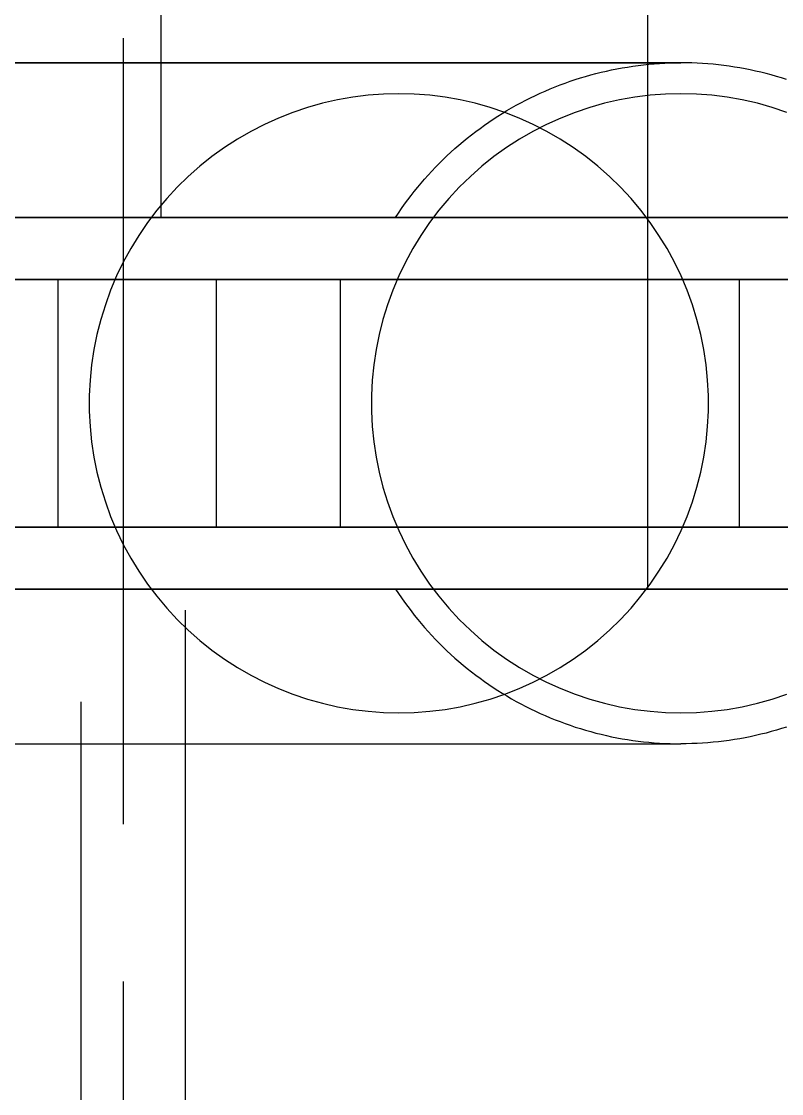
# Model space of a CAD drawing. Header units: millimetres. Extents: x -9 to 243, y -53 to 196.
# Drawn here: x 161.185 to 162.412, y -13.015 to -11.283 of the extents above; entities that cross this region are included whole.
import ezdxf

# ---------------------------------------------------------------- set-up
doc = ezdxf.new("R2010")
doc.units = ezdxf.units.MM
doc.linetypes.add('DASHED', pattern=[1.524, 1.27, -0.254])
doc.layers.add('HIDDEN', color=8, linetype='DASHED')

msp = doc.modelspace()

# ---------------------------------------------------------------- linework, layer by layer
at = {"layer": 'HIDDEN'}
for points in [[(161.35, -20.2), (161.35, 32.4)], [(161.41, 26.1), (161.41, -11.6)], [(162.19664, -12.2), (162.19664, -8.2)], [(162.25, -11.35), (162.14206, -11.35), (162.03413, -11.35), (161.92619, -11.35), (161.81825, -11.35), (161.71032, -11.35), (161.60238, -11.35), (161.49444, -11.35), (161.38651, -11.35), (161.27857, -11.35), (161.17063, -11.35), (161.0627, -11.35), (160.95476, -11.35), (160.84683, -11.35), (160.73889, -11.35), (160.63095, -11.35), (160.52302, -11.35), (160.41508, -11.35), (160.30714, -11.35), (160.19921, -11.35), (160.09127, -11.35), (159.98333, -11.35), (159.8754, -11.35)], [(161.17063, -11.35), (161.2246, -11.35), (161.27857, -11.35), (161.33254, -11.35), (161.38651, -11.35), (161.44048, -11.35), (161.49444, -11.35), (161.54841, -11.35), (161.60238, -11.35), (161.65635, -11.35), (161.71032, -11.35), (161.76429, -11.35), (161.81825, -11.35), (161.87222, -11.35), (161.92619, -11.35), (161.98016, -11.35), (162.03413, -11.35), (162.0881, -11.35), (162.14206, -11.35), (162.19603, -11.35), (162.25, -11.35)], [(161.78902, -11.6), (161.79381, -11.59277), (161.79872, -11.58561), (161.80373, -11.57853), (161.80886, -11.57153), (161.81409, -11.56461), (161.81944, -11.55777), (161.82489, -11.55103), (161.83045, -11.54436), (161.83611, -11.53779), (161.84188, -11.5313), (161.84774, -11.52491), (161.85371, -11.51861), (161.85978, -11.51241), (161.86594, -11.5063), (161.8722, -11.50029), (161.87855, -11.49438), (161.885, -11.48857), (161.89153, -11.48287), (161.89816, -11.47726), (161.90487, -11.47177), (161.91167, -11.46637), (161.91855, -11.46109), (161.92551, -11.45592), (161.93256, -11.45085), (161.93969, -11.4459), (161.94689, -11.44106), (161.95416, -11.43634), (161.96152, -11.43173), (161.96894, -11.42724), (161.97643, -11.42286), (161.98399, -11.41861), (161.99162, -11.41447), (161.99931, -11.41045), (162.00706, -11.40656), (162.01488, -11.40279), (162.02275, -11.39914), (162.03068, -11.39562), (162.03866, -11.39222), (162.0467, -11.38895), (162.05479, -11.38581), (162.06292, -11.38279), (162.07111, -11.37991), (162.07933, -11.37715), (162.0876, -11.37452), (162.09591, -11.37203), (162.10426, -11.36966), (162.11264, -11.36743), (162.12106, -11.36533), (162.12951, -11.36336), (162.13799, -11.36153), (162.1465, -11.35983), (162.15504, -11.35826), (162.16359, -11.35683), (162.17217, -11.35553), (162.18077, -11.35437), (162.18939, -11.35335), (162.19802, -11.35246), (162.20666, -11.35171), (162.21532, -11.35109), (162.22398, -11.35062), (162.23265, -11.35027), (162.24132, -11.35007), (162.25, -11.35)], [(162.42067, -11.37715), (162.4124, -11.37452), (162.40409, -11.37203), (162.39574, -11.36966), (162.38736, -11.36743), (162.37894, -11.36533), (162.37049, -11.36336), (162.36201, -11.36153), (162.3535, -11.35983), (162.34496, -11.35826), (162.33641, -11.35683), (162.32783, -11.35553), (162.31923, -11.35437), (162.31061, -11.35335), (162.30198, -11.35246), (162.29334, -11.35171), (162.28468, -11.35109), (162.27602, -11.35062), (162.26735, -11.35027), (162.25868, -11.35007), (162.25, -11.35)], [(161.79449, -11.4), (161.76956, -11.40062), (161.7447, -11.40248), (161.71997, -11.40558), (161.69541, -11.40991), (161.67111, -11.41546), (161.64711, -11.42221), (161.62348, -11.43015), (161.60027, -11.43926), (161.57754, -11.44952), (161.55536, -11.46089), (161.53377, -11.47335), (161.51283, -11.48688), (161.49258, -11.50143), (161.47309, -11.51698), (161.4544, -11.53347), (161.43655, -11.55088), (161.4196, -11.56916), (161.40357, -11.58826), (161.38852, -11.60813), (161.37447, -11.62873), (161.36147, -11.65), (161.34955, -11.67189), (161.33873, -11.69436), (161.32905, -11.71733), (161.32052, -11.74076), (161.31317, -11.76458), (161.30702, -11.78874), (161.30208, -11.81318), (161.29837, -11.83783), (161.29588, -11.86263), (161.29464, -11.88753), (161.29464, -11.91247), (161.29588, -11.93737), (161.29837, -11.96217), (161.30208, -11.98682), (161.30702, -12.01126), (161.31317, -12.03542), (161.32052, -12.05924), (161.32905, -12.08267), (161.33873, -12.10564), (161.34955, -12.12811), (161.36147, -12.15), (161.37447, -12.17127), (161.38852, -12.19187), (161.40357, -12.21174), (161.4196, -12.23084), (161.43655, -12.24912), (161.4544, -12.26653), (161.47309, -12.28302), (161.49258, -12.29857), (161.51283, -12.31312), (161.53377, -12.32665), (161.55536, -12.33911), (161.57754, -12.35048), (161.60027, -12.36074), (161.62348, -12.36985), (161.64711, -12.37779), (161.67111, -12.38454), (161.69541, -12.39009), (161.71997, -12.39442), (161.7447, -12.39752), (161.76956, -12.39938), (161.79449, -12.4)], [(161.79449, -11.4), (161.76956, -11.40062), (161.7447, -11.40248), (161.71997, -11.40558), (161.69541, -11.40991), (161.67111, -11.41546), (161.64711, -11.42221), (161.62348, -11.43015), (161.60027, -11.43926), (161.57754, -11.44952), (161.55536, -11.46089), (161.53377, -11.47335), (161.51283, -11.48688), (161.49258, -11.50143), (161.47309, -11.51698), (161.4544, -11.53347), (161.43655, -11.55088), (161.4196, -11.56916), (161.40357, -11.58826), (161.38852, -11.60813), (161.37447, -11.62873), (161.36147, -11.65), (161.34955, -11.67189), (161.33873, -11.69436), (161.32905, -11.71733), (161.32052, -11.74076), (161.31317, -11.76458), (161.30702, -11.78874), (161.30208, -11.81318), (161.29837, -11.83783), (161.29588, -11.86263), (161.29464, -11.88753), (161.29464, -11.91247), (161.29588, -11.93737), (161.29837, -11.96217), (161.30208, -11.98682), (161.30702, -12.01126), (161.31317, -12.03542), (161.32052, -12.05924), (161.32905, -12.08267), (161.33873, -12.10564), (161.34955, -12.12811), (161.36147, -12.15), (161.37447, -12.17127), (161.38852, -12.19187), (161.40357, -12.21174), (161.4196, -12.23084), (161.43655, -12.24912), (161.4544, -12.26653), (161.47309, -12.28302), (161.49258, -12.29857), (161.51283, -12.31312), (161.53377, -12.32665), (161.55536, -12.33911), (161.57754, -12.35048), (161.60027, -12.36074), (161.62348, -12.36985), (161.64711, -12.37779), (161.67111, -12.38454), (161.69541, -12.39009), (161.71997, -12.39442), (161.7447, -12.39752), (161.76956, -12.39938), (161.79449, -12.4)], [(162.25, -11.4), (162.22508, -11.40062), (162.20022, -11.40248), (162.17548, -11.40558), (162.15093, -11.40991), (162.12662, -11.41546), (162.10262, -11.42221), (162.07899, -11.43015), (162.05578, -11.43926), (162.03306, -11.44952), (162.01087, -11.46089), (161.98928, -11.47335), (161.96834, -11.48688), (161.9481, -11.50143), (161.92861, -11.51698), (161.90991, -11.53347), (161.89207, -11.55088), (161.87511, -11.56916), (161.85908, -11.58826), (161.84403, -11.60813), (161.82999, -11.62873), (161.81699, -11.65), (161.80506, -11.67189), (161.79425, -11.69436), (161.78456, -11.71733), (161.77604, -11.74076), (161.76869, -11.76458), (161.76254, -11.78874), (161.7576, -11.81318), (161.75388, -11.83783), (161.7514, -11.86263), (161.75016, -11.88753), (161.75016, -11.91247), (161.7514, -11.93737), (161.75388, -11.96217), (161.7576, -11.98682), (161.76254, -12.01126), (161.76869, -12.03542), (161.77604, -12.05924), (161.78456, -12.08267), (161.79425, -12.10564), (161.80506, -12.12811), (161.81699, -12.15), (161.82999, -12.17127), (161.84403, -12.19187), (161.85908, -12.21174), (161.87511, -12.23084), (161.89207, -12.24912), (161.90991, -12.26653), (161.92861, -12.28302), (161.9481, -12.29857), (161.96834, -12.31312), (161.98928, -12.32665), (162.01087, -12.33911), (162.03306, -12.35048), (162.05578, -12.36074), (162.07899, -12.36985), (162.10262, -12.37779), (162.12662, -12.38454), (162.15093, -12.39009), (162.17548, -12.39442), (162.20022, -12.39752), (162.22508, -12.39938), (162.25, -12.4)], [(161.79449, -12.4), (161.81941, -12.39938), (161.84427, -12.39752), (161.86901, -12.39442), (161.89356, -12.39009), (161.91787, -12.38454), (161.94186, -12.37779), (161.9655, -12.36985), (161.9887, -12.36074), (162.01143, -12.35048), (162.03361, -12.33911), (162.0552, -12.32665), (162.07615, -12.31312), (162.09639, -12.29857), (162.11588, -12.28302), (162.13457, -12.26653), (162.15242, -12.24912), (162.16938, -12.23084), (162.1854, -12.21174), (162.20046, -12.19187), (162.2145, -12.17127), (162.2275, -12.15), (162.23942, -12.12811), (162.25024, -12.10564), (162.25992, -12.08267), (162.26845, -12.05924), (162.2758, -12.03542), (162.28195, -12.01126), (162.28689, -11.98682), (162.29061, -11.96217), (162.29309, -11.93737), (162.29433, -11.91247), (162.29433, -11.88753), (162.29309, -11.86263), (162.29061, -11.83783), (162.28689, -11.81318), (162.28195, -11.78874), (162.2758, -11.76458), (162.26845, -11.74076), (162.25992, -11.71733), (162.25024, -11.69436), (162.23942, -11.67189), (162.2275, -11.65), (162.2145, -11.62873), (162.20046, -11.60813), (162.1854, -11.58826), (162.16938, -11.56916), (162.15242, -11.55088), (162.13457, -11.53347), (162.11588, -11.51698), (162.09639, -11.50143), (162.07615, -11.48688), (162.0552, -11.47335), (162.03361, -11.46089), (162.01143, -11.44952), (161.9887, -11.43926), (161.9655, -11.43015), (161.94186, -11.42221), (161.91787, -11.41546), (161.89356, -11.40991), (161.86901, -11.40558), (161.84427, -11.40248), (161.81941, -11.40062), (161.79449, -11.4)], [(161.79449, -12.4), (161.81941, -12.39938), (161.84427, -12.39752), (161.86901, -12.39442), (161.89356, -12.39009), (161.91787, -12.38454), (161.94186, -12.37779), (161.9655, -12.36985), (161.9887, -12.36074), (162.01143, -12.35048), (162.03361, -12.33911), (162.0552, -12.32665), (162.07615, -12.31312), (162.09639, -12.29857), (162.11588, -12.28302), (162.13457, -12.26653), (162.15242, -12.24912), (162.16938, -12.23084), (162.1854, -12.21174), (162.20046, -12.19187), (162.2145, -12.17127), (162.2275, -12.15), (162.23942, -12.12811), (162.25024, -12.10564), (162.25992, -12.08267), (162.26845, -12.05924), (162.2758, -12.03542), (162.28195, -12.01126), (162.28689, -11.98682), (162.29061, -11.96217), (162.29309, -11.93737), (162.29433, -11.91247), (162.29433, -11.88753), (162.29309, -11.86263), (162.29061, -11.83783), (162.28689, -11.81318), (162.28195, -11.78874), (162.2758, -11.76458), (162.26845, -11.74076), (162.25992, -11.71733), (162.25024, -11.69436), (162.23942, -11.67189), (162.2275, -11.65), (162.2145, -11.62873), (162.20046, -11.60813), (162.1854, -11.58826), (162.16938, -11.56916), (162.15242, -11.55088), (162.13457, -11.53347), (162.11588, -11.51698), (162.09639, -11.50143), (162.07615, -11.48688), (162.0552, -11.47335), (162.03361, -11.46089), (162.01143, -11.44952), (161.9887, -11.43926), (161.9655, -11.43015), (161.94186, -11.42221), (161.91787, -11.41546), (161.89356, -11.40991), (161.86901, -11.40558), (161.84427, -11.40248), (161.81941, -11.40062), (161.79449, -11.4)], [(162.42101, -11.43015), (162.39738, -11.42221), (162.37338, -11.41546), (162.34907, -11.40991), (162.32452, -11.40558), (162.29978, -11.40248), (162.27492, -11.40062), (162.25, -11.4)], [(162.46584, -11.6), (162.34327, -11.6), (162.22069, -11.6), (162.09812, -11.6), (161.97555, -11.6), (161.85298, -11.6), (161.73041, -11.6), (161.60784, -11.6), (161.48527, -11.6), (161.3627, -11.6), (161.24013, -11.6), (161.11756, -11.6), (160.99499, -11.6), (160.87242, -11.6), (160.74985, -11.6), (160.62728, -11.6), (160.5047, -11.6), (160.38213, -11.6), (160.25956, -11.6), (160.13699, -11.6), (160.01442, -11.6), (159.89185, -11.6)], [(161.78902, -11.6), (161.69572, -11.6), (161.60242, -11.6), (161.50912, -11.6), (161.41581, -11.6), (161.32251, -11.6), (161.22921, -11.6), (161.13591, -11.6), (161.0426, -11.6), (160.9493, -11.6), (160.856, -11.6), (160.7627, -11.6), (160.6694, -11.6), (160.57609, -11.6), (160.48279, -11.6), (160.38949, -11.6), (160.29619, -11.6), (160.20288, -11.6), (160.10958, -11.6), (160.01628, -11.6), (159.92298, -11.6)], [(162.52333, -11.6), (162.39444, -11.6), (162.26556, -11.6), (162.13667, -11.6), (162.00778, -11.6), (161.87889, -11.6), (161.75, -11.6), (161.62111, -11.6), (161.49222, -11.6), (161.36333, -11.6), (161.23444, -11.6), (161.10556, -11.6), (160.97667, -11.6), (160.84778, -11.6), (160.71889, -11.6), (160.59, -11.6), (160.46111, -11.6), (160.33222, -11.6), (160.20333, -11.6), (160.07444, -11.6), (159.94556, -11.6)], [(161.41, -11.6), (161.32873, -11.6), (161.24746, -11.6), (161.16619, -11.6), (161.08492, -11.6), (161.00365, -11.6), (160.92238, -11.6), (160.84111, -11.6), (160.75984, -11.6), (160.67857, -11.6), (160.5973, -11.6), (160.51603, -11.6), (160.43476, -11.6), (160.35349, -11.6), (160.27222, -11.6), (160.19095, -11.6), (160.10968, -11.6), (160.02841, -11.6), (159.94714, -11.6)], [(161.16619, -11.6), (161.20683, -11.6), (161.24746, -11.6), (161.2881, -11.6), (161.32873, -11.6), (161.36937, -11.6), (161.41, -11.6)], [(161.17, -11.6), (161.23444, -11.6), (161.29889, -11.6), (161.36333, -11.6), (161.42778, -11.6), (161.49222, -11.6), (161.55667, -11.6), (161.62111, -11.6), (161.68556, -11.6), (161.75, -11.6), (161.81444, -11.6), (161.87889, -11.6), (161.94333, -11.6), (162.00778, -11.6), (162.07222, -11.6), (162.13667, -11.6), (162.20111, -11.6), (162.26556, -11.6), (162.33, -11.6), (162.39444, -11.6), (162.45889, -11.6)], [(161.17884, -11.6), (161.24013, -11.6), (161.30141, -11.6), (161.3627, -11.6), (161.42398, -11.6), (161.48527, -11.6), (161.54656, -11.6), (161.60784, -11.6), (161.66913, -11.6), (161.73041, -11.6), (161.7917, -11.6), (161.85298, -11.6), (161.91427, -11.6), (161.97555, -11.6), (162.03684, -11.6), (162.09812, -11.6), (162.15941, -11.6), (162.22069, -11.6), (162.28198, -11.6), (162.34327, -11.6), (162.40455, -11.6), (162.46584, -11.6)], [(161.18256, -11.6), (161.22921, -11.6), (161.27586, -11.6), (161.32251, -11.6), (161.36916, -11.6), (161.41581, -11.6), (161.46246, -11.6), (161.50912, -11.6), (161.55577, -11.6), (161.60242, -11.6), (161.64907, -11.6), (161.69572, -11.6), (161.74237, -11.6), (161.78902, -11.6)], [(162.46746, -11.7), (162.33095, -11.7), (162.19444, -11.7), (162.05794, -11.7), (161.92143, -11.7), (161.78492, -11.7), (161.64841, -11.7), (161.5119, -11.7), (161.3754, -11.7), (161.23889, -11.7), (161.10238, -11.7), (160.96587, -11.7), (160.82937, -11.7), (160.69286, -11.7), (160.55635, -11.7), (160.41984, -11.7), (160.28333, -11.7), (160.14683, -11.7), (160.01032, -11.7), (159.87381, -11.7)], [(161.5, -11.7), (161.41587, -11.7), (161.33175, -11.7), (161.24762, -11.7), (161.16349, -11.7), (161.07937, -11.7), (160.99524, -11.7), (160.91111, -11.7), (160.82698, -11.7), (160.74286, -11.7), (160.65873, -11.7), (160.5746, -11.7), (160.49048, -11.7), (160.40635, -11.7), (160.32222, -11.7), (160.2381, -11.7), (160.15397, -11.7), (160.06984, -11.7), (159.98571, -11.7), (159.90159, -11.7)], [(161.16349, -11.7), (161.20556, -11.7), (161.24762, -11.7), (161.28968, -11.7), (161.33175, -11.7), (161.37381, -11.7), (161.41587, -11.7), (161.45794, -11.7), (161.5, -11.7)], [(161.17063, -11.7), (161.23889, -11.7), (161.30714, -11.7), (161.3754, -11.7), (161.44365, -11.7), (161.5119, -11.7), (161.58016, -11.7), (161.64841, -11.7), (161.71667, -11.7), (161.78492, -11.7), (161.85317, -11.7), (161.92143, -11.7), (161.98968, -11.7), (162.05794, -11.7), (162.12619, -11.7), (162.19444, -11.7), (162.2627, -11.7), (162.33095, -11.7), (162.39921, -11.7), (162.46746, -11.7)], [(162.34449, -11.7), (162.32703, -11.7), (162.30957, -11.7), (162.29211, -11.7), (162.27465, -11.7), (162.25718, -11.7), (162.23972, -11.7), (162.22226, -11.7), (162.2048, -11.7), (162.18734, -11.7), (162.16988, -11.7), (162.15242, -11.7), (162.13496, -11.7), (162.1175, -11.7), (162.10004, -11.7), (162.08258, -11.7), (162.06512, -11.7), (162.04766, -11.7), (162.0302, -11.7), (162.01274, -11.7), (161.99528, -11.7), (161.97782, -11.7), (161.96036, -11.7), (161.9429, -11.7), (161.92544, -11.7), (161.90798, -11.7), (161.89052, -11.7), (161.87306, -11.7), (161.8556, -11.7), (161.83814, -11.7), (161.82068, -11.7), (161.80322, -11.7), (161.78576, -11.7), (161.7683, -11.7), (161.75084, -11.7), (161.73338, -11.7), (161.71591, -11.7), (161.69845, -11.7), (161.68099, -11.7), (161.66353, -11.7), (161.64607, -11.7), (161.62861, -11.7), (161.61115, -11.7), (161.59369, -11.7), (161.57623, -11.7), (161.55877, -11.7), (161.54131, -11.7), (161.52385, -11.7), (161.50639, -11.7), (161.48893, -11.7), (161.47147, -11.7), (161.45401, -11.7), (161.43655, -11.7), (161.41909, -11.7), (161.40163, -11.7), (161.38417, -11.7), (161.36671, -11.7), (161.34925, -11.7), (161.33179, -11.7), (161.31433, -11.7), (161.29687, -11.7), (161.27941, -11.7), (161.26195, -11.7), (161.24449, -11.7)], [(161.24449, -11.7), (161.25322, -11.7), (161.26195, -11.7), (161.27068, -11.7), (161.27941, -11.7), (161.28814, -11.7), (161.29687, -11.7), (161.3056, -11.7), (161.31433, -11.7), (161.32306, -11.7), (161.33179, -11.7), (161.34052, -11.7), (161.34925, -11.7), (161.35798, -11.7), (161.36671, -11.7), (161.37544, -11.7), (161.38417, -11.7), (161.3929, -11.7), (161.40163, -11.7), (161.41036, -11.7), (161.41909, -11.7), (161.42782, -11.7), (161.43655, -11.7), (161.44528, -11.7), (161.45401, -11.7), (161.46274, -11.7), (161.47147, -11.7), (161.4802, -11.7), (161.48893, -11.7), (161.49766, -11.7), (161.50639, -11.7), (161.51512, -11.7), (161.52385, -11.7), (161.53258, -11.7), (161.54131, -11.7), (161.55004, -11.7), (161.55877, -11.7), (161.5675, -11.7), (161.57623, -11.7), (161.58496, -11.7), (161.59369, -11.7), (161.60242, -11.7), (161.61115, -11.7), (161.61988, -11.7), (161.62861, -11.7), (161.63734, -11.7), (161.64607, -11.7), (161.6548, -11.7), (161.66353, -11.7), (161.67226, -11.7), (161.68099, -11.7), (161.68972, -11.7), (161.69845, -11.7), (161.70718, -11.7), (161.71591, -11.7), (161.72465, -11.7), (161.73338, -11.7), (161.74211, -11.7), (161.75084, -11.7), (161.75957, -11.7), (161.7683, -11.7), (161.77703, -11.7), (161.78576, -11.7), (161.79449, -11.7)], [(162.34449, -11.7), (162.32703, -11.7), (162.30957, -11.7), (162.29211, -11.7), (162.27465, -11.7), (162.25718, -11.7), (162.23972, -11.7), (162.22226, -11.7), (162.2048, -11.7), (162.18734, -11.7), (162.16988, -11.7), (162.15242, -11.7), (162.13496, -11.7), (162.1175, -11.7), (162.10004, -11.7), (162.08258, -11.7), (162.06512, -11.7), (162.04766, -11.7), (162.0302, -11.7), (162.01274, -11.7), (161.99528, -11.7), (161.97782, -11.7), (161.96036, -11.7), (161.9429, -11.7), (161.92544, -11.7), (161.90798, -11.7), (161.89052, -11.7), (161.87306, -11.7), (161.8556, -11.7), (161.83814, -11.7), (161.82068, -11.7), (161.80322, -11.7), (161.78576, -11.7), (161.7683, -11.7), (161.75084, -11.7), (161.73338, -11.7), (161.71591, -11.7), (161.69845, -11.7), (161.68099, -11.7), (161.66353, -11.7), (161.64607, -11.7), (161.62861, -11.7), (161.61115, -11.7), (161.59369, -11.7), (161.57623, -11.7), (161.55877, -11.7), (161.54131, -11.7), (161.52385, -11.7), (161.50639, -11.7), (161.48893, -11.7), (161.47147, -11.7), (161.45401, -11.7), (161.43655, -11.7), (161.41909, -11.7), (161.40163, -11.7), (161.38417, -11.7), (161.36671, -11.7), (161.34925, -11.7), (161.33179, -11.7), (161.31433, -11.7), (161.29687, -11.7), (161.27941, -11.7), (161.26195, -11.7), (161.24449, -11.7)], [(161.24449, -11.7), (161.25322, -11.7), (161.26195, -11.7), (161.27068, -11.7), (161.27941, -11.7), (161.28814, -11.7), (161.29687, -11.7), (161.3056, -11.7), (161.31433, -11.7), (161.32306, -11.7), (161.33179, -11.7), (161.34052, -11.7), (161.34925, -11.7), (161.35798, -11.7), (161.36671, -11.7), (161.37544, -11.7), (161.38417, -11.7), (161.3929, -11.7), (161.40163, -11.7), (161.41036, -11.7), (161.41909, -11.7), (161.42782, -11.7), (161.43655, -11.7), (161.44528, -11.7), (161.45401, -11.7), (161.46274, -11.7), (161.47147, -11.7), (161.4802, -11.7), (161.48893, -11.7), (161.49766, -11.7), (161.50639, -11.7), (161.51512, -11.7), (161.52385, -11.7), (161.53258, -11.7), (161.54131, -11.7), (161.55004, -11.7), (161.55877, -11.7), (161.5675, -11.7), (161.57623, -11.7), (161.58496, -11.7), (161.59369, -11.7), (161.60242, -11.7), (161.61115, -11.7), (161.61988, -11.7), (161.62861, -11.7), (161.63734, -11.7), (161.64607, -11.7), (161.6548, -11.7), (161.66353, -11.7), (161.67226, -11.7), (161.68099, -11.7), (161.68972, -11.7), (161.69845, -11.7), (161.70718, -11.7), (161.71591, -11.7), (161.72465, -11.7), (161.73338, -11.7), (161.74211, -11.7), (161.75084, -11.7), (161.75957, -11.7), (161.7683, -11.7), (161.77703, -11.7), (161.78576, -11.7), (161.79449, -11.7)], [(161.24449, -12.1), (161.24449, -11.7)], [(161.24449, -12.1), (161.24449, -11.7)], [(161.5, -12.1), (161.5, -11.7)], [(162.41587, -11.7), (162.39841, -11.7), (162.38095, -11.7), (162.36349, -11.7), (162.34603, -11.7), (162.32857, -11.7), (162.31111, -11.7), (162.29365, -11.7), (162.27619, -11.7), (162.25873, -11.7), (162.24127, -11.7), (162.22381, -11.7), (162.20635, -11.7), (162.18889, -11.7), (162.17143, -11.7), (162.15397, -11.7), (162.13651, -11.7), (162.11905, -11.7), (162.10159, -11.7), (162.08413, -11.7), (162.06667, -11.7), (162.04921, -11.7), (162.03175, -11.7), (162.01429, -11.7), (161.99683, -11.7), (161.97937, -11.7), (161.9619, -11.7), (161.94444, -11.7), (161.92698, -11.7), (161.90952, -11.7), (161.89206, -11.7), (161.8746, -11.7), (161.85714, -11.7), (161.83968, -11.7), (161.82222, -11.7), (161.80476, -11.7), (161.7873, -11.7), (161.76984, -11.7), (161.75238, -11.7), (161.73492, -11.7), (161.71746, -11.7), (161.7, -11.7)], [(161.7, -11.7), (161.70873, -11.7), (161.71746, -11.7), (161.72619, -11.7), (161.73492, -11.7), (161.74365, -11.7), (161.75238, -11.7), (161.76111, -11.7), (161.76984, -11.7), (161.77857, -11.7), (161.7873, -11.7), (161.79603, -11.7), (161.80476, -11.7), (161.81349, -11.7), (161.82222, -11.7), (161.83095, -11.7), (161.83968, -11.7), (161.84841, -11.7), (161.85714, -11.7), (161.86587, -11.7), (161.8746, -11.7), (161.88333, -11.7), (161.89206, -11.7), (161.90079, -11.7), (161.90952, -11.7), (161.91825, -11.7), (161.92698, -11.7), (161.93571, -11.7), (161.94444, -11.7), (161.95317, -11.7), (161.9619, -11.7), (161.97063, -11.7), (161.97937, -11.7), (161.9881, -11.7), (161.99683, -11.7), (162.00556, -11.7), (162.01429, -11.7), (162.02302, -11.7), (162.03175, -11.7), (162.04048, -11.7), (162.04921, -11.7), (162.05794, -11.7), (162.06667, -11.7), (162.0754, -11.7), (162.08413, -11.7), (162.09286, -11.7), (162.10159, -11.7), (162.11032, -11.7), (162.11905, -11.7), (162.12778, -11.7), (162.13651, -11.7), (162.14524, -11.7), (162.15397, -11.7), (162.1627, -11.7), (162.17143, -11.7), (162.18016, -11.7), (162.18889, -11.7), (162.19762, -11.7), (162.20635, -11.7), (162.21508, -11.7), (162.22381, -11.7), (162.23254, -11.7), (162.24127, -11.7), (162.25, -11.7)], [(161.7, -12.1), (161.7, -11.7)], [(161.79449, -11.7), (161.80322, -11.7), (161.81195, -11.7), (161.82068, -11.7), (161.82941, -11.7), (161.83814, -11.7), (161.84687, -11.7), (161.8556, -11.7), (161.86433, -11.7), (161.87306, -11.7), (161.88179, -11.7), (161.89052, -11.7), (161.89925, -11.7), (161.90798, -11.7), (161.91671, -11.7), (161.92544, -11.7), (161.93417, -11.7), (161.9429, -11.7), (161.95163, -11.7), (161.96036, -11.7), (161.96909, -11.7), (161.97782, -11.7), (161.98655, -11.7), (161.99528, -11.7), (162.00401, -11.7), (162.01274, -11.7), (162.02147, -11.7), (162.0302, -11.7), (162.03893, -11.7), (162.04766, -11.7), (162.05639, -11.7), (162.06512, -11.7), (162.07385, -11.7), (162.08258, -11.7), (162.09131, -11.7), (162.10004, -11.7), (162.10877, -11.7), (162.1175, -11.7), (162.12623, -11.7), (162.13496, -11.7), (162.14369, -11.7), (162.15242, -11.7), (162.16115, -11.7), (162.16988, -11.7), (162.17861, -11.7), (162.18734, -11.7), (162.19607, -11.7), (162.2048, -11.7), (162.21353, -11.7), (162.22226, -11.7), (162.23099, -11.7), (162.23972, -11.7), (162.24845, -11.7), (162.25718, -11.7), (162.26591, -11.7), (162.27465, -11.7), (162.28338, -11.7), (162.29211, -11.7), (162.30084, -11.7), (162.30957, -11.7), (162.3183, -11.7), (162.32703, -11.7), (162.33576, -11.7), (162.34449, -11.7)], [(161.79449, -11.7), (161.80322, -11.7), (161.81195, -11.7), (161.82068, -11.7), (161.82941, -11.7), (161.83814, -11.7), (161.84687, -11.7), (161.8556, -11.7), (161.86433, -11.7), (161.87306, -11.7), (161.88179, -11.7), (161.89052, -11.7), (161.89925, -11.7), (161.90798, -11.7), (161.91671, -11.7), (161.92544, -11.7), (161.93417, -11.7), (161.9429, -11.7), (161.95163, -11.7), (161.96036, -11.7), (161.96909, -11.7), (161.97782, -11.7), (161.98655, -11.7), (161.99528, -11.7), (162.00401, -11.7), (162.01274, -11.7), (162.02147, -11.7), (162.0302, -11.7), (162.03893, -11.7), (162.04766, -11.7), (162.05639, -11.7), (162.06512, -11.7), (162.07385, -11.7), (162.08258, -11.7), (162.09131, -11.7), (162.10004, -11.7), (162.10877, -11.7), (162.1175, -11.7), (162.12623, -11.7), (162.13496, -11.7), (162.14369, -11.7), (162.15242, -11.7), (162.16115, -11.7), (162.16988, -11.7), (162.17861, -11.7), (162.18734, -11.7), (162.19607, -11.7), (162.2048, -11.7), (162.21353, -11.7), (162.22226, -11.7), (162.23099, -11.7), (162.23972, -11.7), (162.24845, -11.7), (162.25718, -11.7), (162.26591, -11.7), (162.27465, -11.7), (162.28338, -11.7), (162.29211, -11.7), (162.30084, -11.7), (162.30957, -11.7), (162.3183, -11.7), (162.32703, -11.7), (162.33576, -11.7), (162.34449, -11.7)], [(162.25, -11.7), (162.25873, -11.7), (162.26746, -11.7), (162.27619, -11.7), (162.28492, -11.7), (162.29365, -11.7), (162.30238, -11.7), (162.31111, -11.7), (162.31984, -11.7), (162.32857, -11.7), (162.3373, -11.7), (162.34603, -11.7), (162.35476, -11.7), (162.36349, -11.7), (162.37222, -11.7), (162.38095, -11.7), (162.38968, -11.7), (162.39841, -11.7), (162.40714, -11.7), (162.41587, -11.7)], [(162.34449, -12.1), (162.34449, -11.7)], [(162.34449, -12.1), (162.34449, -11.7)], [(162.46746, -12.1), (162.33095, -12.1), (162.19444, -12.1), (162.05794, -12.1), (161.92143, -12.1), (161.78492, -12.1), (161.64841, -12.1), (161.5119, -12.1), (161.3754, -12.1), (161.23889, -12.1), (161.10238, -12.1), (160.96587, -12.1), (160.82937, -12.1), (160.69286, -12.1), (160.55635, -12.1), (160.41984, -12.1), (160.28333, -12.1), (160.14683, -12.1), (160.01032, -12.1), (159.87381, -12.1)], [(161.5, -12.1), (161.41587, -12.1), (161.33175, -12.1), (161.24762, -12.1), (161.16349, -12.1), (161.07937, -12.1), (160.99524, -12.1), (160.91111, -12.1), (160.82698, -12.1), (160.74286, -12.1), (160.65873, -12.1), (160.5746, -12.1), (160.49048, -12.1), (160.40635, -12.1), (160.32222, -12.1), (160.2381, -12.1), (160.15397, -12.1), (160.06984, -12.1), (159.98571, -12.1), (159.90159, -12.1)], [(161.16349, -12.1), (161.20556, -12.1), (161.24762, -12.1), (161.28968, -12.1), (161.33175, -12.1), (161.37381, -12.1), (161.41587, -12.1), (161.45794, -12.1), (161.5, -12.1)], [(161.17063, -12.1), (161.23889, -12.1), (161.30714, -12.1), (161.3754, -12.1), (161.44365, -12.1), (161.5119, -12.1), (161.58016, -12.1), (161.64841, -12.1), (161.71667, -12.1), (161.78492, -12.1), (161.85317, -12.1), (161.92143, -12.1), (161.98968, -12.1), (162.05794, -12.1), (162.12619, -12.1), (162.19444, -12.1), (162.2627, -12.1), (162.33095, -12.1), (162.39921, -12.1), (162.46746, -12.1)], [(162.34449, -12.1), (162.32703, -12.1), (162.30957, -12.1), (162.29211, -12.1), (162.27465, -12.1), (162.25718, -12.1), (162.23972, -12.1), (162.22226, -12.1), (162.2048, -12.1), (162.18734, -12.1), (162.16988, -12.1), (162.15242, -12.1), (162.13496, -12.1), (162.1175, -12.1), (162.10004, -12.1), (162.08258, -12.1), (162.06512, -12.1), (162.04766, -12.1), (162.0302, -12.1), (162.01274, -12.1), (161.99528, -12.1), (161.97782, -12.1), (161.96036, -12.1), (161.9429, -12.1), (161.92544, -12.1), (161.90798, -12.1), (161.89052, -12.1), (161.87306, -12.1), (161.8556, -12.1), (161.83814, -12.1), (161.82068, -12.1), (161.80322, -12.1), (161.78576, -12.1), (161.7683, -12.1), (161.75084, -12.1), (161.73338, -12.1), (161.71591, -12.1), (161.69845, -12.1), (161.68099, -12.1), (161.66353, -12.1), (161.64607, -12.1), (161.62861, -12.1), (161.61115, -12.1), (161.59369, -12.1), (161.57623, -12.1), (161.55877, -12.1), (161.54131, -12.1), (161.52385, -12.1), (161.50639, -12.1), (161.48893, -12.1), (161.47147, -12.1), (161.45401, -12.1), (161.43655, -12.1), (161.41909, -12.1), (161.40163, -12.1), (161.38417, -12.1), (161.36671, -12.1), (161.34925, -12.1), (161.33179, -12.1), (161.31433, -12.1), (161.29687, -12.1), (161.27941, -12.1), (161.26195, -12.1), (161.24449, -12.1)], [(161.24449, -12.1), (161.25322, -12.1), (161.26195, -12.1), (161.27068, -12.1), (161.27941, -12.1), (161.28814, -12.1), (161.29687, -12.1), (161.3056, -12.1), (161.31433, -12.1), (161.32306, -12.1), (161.33179, -12.1), (161.34052, -12.1), (161.34925, -12.1), (161.35798, -12.1), (161.36671, -12.1), (161.37544, -12.1), (161.38417, -12.1), (161.3929, -12.1), (161.40163, -12.1), (161.41036, -12.1), (161.41909, -12.1), (161.42782, -12.1), (161.43655, -12.1), (161.44528, -12.1), (161.45401, -12.1), (161.46274, -12.1), (161.47147, -12.1), (161.4802, -12.1), (161.48893, -12.1), (161.49766, -12.1), (161.50639, -12.1), (161.51512, -12.1), (161.52385, -12.1), (161.53258, -12.1), (161.54131, -12.1), (161.55004, -12.1), (161.55877, -12.1), (161.5675, -12.1), (161.57623, -12.1), (161.58496, -12.1), (161.59369, -12.1), (161.60242, -12.1), (161.61115, -12.1), (161.61988, -12.1), (161.62861, -12.1), (161.63734, -12.1), (161.64607, -12.1), (161.6548, -12.1), (161.66353, -12.1), (161.67226, -12.1), (161.68099, -12.1), (161.68972, -12.1), (161.69845, -12.1), (161.70718, -12.1), (161.71591, -12.1), (161.72465, -12.1), (161.73338, -12.1), (161.74211, -12.1), (161.75084, -12.1), (161.75957, -12.1), (161.7683, -12.1), (161.77703, -12.1), (161.78576, -12.1), (161.79449, -12.1)], [(162.34449, -12.1), (162.32703, -12.1), (162.30957, -12.1), (162.29211, -12.1), (162.27465, -12.1), (162.25718, -12.1), (162.23972, -12.1), (162.22226, -12.1), (162.2048, -12.1), (162.18734, -12.1), (162.16988, -12.1), (162.15242, -12.1), (162.13496, -12.1), (162.1175, -12.1), (162.10004, -12.1), (162.08258, -12.1), (162.06512, -12.1), (162.04766, -12.1), (162.0302, -12.1), (162.01274, -12.1), (161.99528, -12.1), (161.97782, -12.1), (161.96036, -12.1), (161.9429, -12.1), (161.92544, -12.1), (161.90798, -12.1), (161.89052, -12.1), (161.87306, -12.1), (161.8556, -12.1), (161.83814, -12.1), (161.82068, -12.1), (161.80322, -12.1), (161.78576, -12.1), (161.7683, -12.1), (161.75084, -12.1), (161.73338, -12.1), (161.71591, -12.1), (161.69845, -12.1), (161.68099, -12.1), (161.66353, -12.1), (161.64607, -12.1), (161.62861, -12.1), (161.61115, -12.1), (161.59369, -12.1), (161.57623, -12.1), (161.55877, -12.1), (161.54131, -12.1), (161.52385, -12.1), (161.50639, -12.1), (161.48893, -12.1), (161.47147, -12.1), (161.45401, -12.1), (161.43655, -12.1), (161.41909, -12.1), (161.40163, -12.1), (161.38417, -12.1), (161.36671, -12.1), (161.34925, -12.1), (161.33179, -12.1), (161.31433, -12.1), (161.29687, -12.1), (161.27941, -12.1), (161.26195, -12.1), (161.24449, -12.1)], [(161.24449, -12.1), (161.25322, -12.1), (161.26195, -12.1), (161.27068, -12.1), (161.27941, -12.1), (161.28814, -12.1), (161.29687, -12.1), (161.3056, -12.1), (161.31433, -12.1), (161.32306, -12.1), (161.33179, -12.1), (161.34052, -12.1), (161.34925, -12.1), (161.35798, -12.1), (161.36671, -12.1), (161.37544, -12.1), (161.38417, -12.1), (161.3929, -12.1), (161.40163, -12.1), (161.41036, -12.1), (161.41909, -12.1), (161.42782, -12.1), (161.43655, -12.1), (161.44528, -12.1), (161.45401, -12.1), (161.46274, -12.1), (161.47147, -12.1), (161.4802, -12.1), (161.48893, -12.1), (161.49766, -12.1), (161.50639, -12.1), (161.51512, -12.1), (161.52385, -12.1), (161.53258, -12.1), (161.54131, -12.1), (161.55004, -12.1), (161.55877, -12.1), (161.5675, -12.1), (161.57623, -12.1), (161.58496, -12.1), (161.59369, -12.1), (161.60242, -12.1), (161.61115, -12.1), (161.61988, -12.1), (161.62861, -12.1), (161.63734, -12.1), (161.64607, -12.1), (161.6548, -12.1), (161.66353, -12.1), (161.67226, -12.1), (161.68099, -12.1), (161.68972, -12.1), (161.69845, -12.1), (161.70718, -12.1), (161.71591, -12.1), (161.72465, -12.1), (161.73338, -12.1), (161.74211, -12.1), (161.75084, -12.1), (161.75957, -12.1), (161.7683, -12.1), (161.77703, -12.1), (161.78576, -12.1), (161.79449, -12.1)], [(162.41587, -12.1), (162.39841, -12.1), (162.38095, -12.1), (162.36349, -12.1), (162.34603, -12.1), (162.32857, -12.1), (162.31111, -12.1), (162.29365, -12.1), (162.27619, -12.1), (162.25873, -12.1), (162.24127, -12.1), (162.22381, -12.1), (162.20635, -12.1), (162.18889, -12.1), (162.17143, -12.1), (162.15397, -12.1), (162.13651, -12.1), (162.11905, -12.1), (162.10159, -12.1), (162.08413, -12.1), (162.06667, -12.1), (162.04921, -12.1), (162.03175, -12.1), (162.01429, -12.1), (161.99683, -12.1), (161.97937, -12.1), (161.9619, -12.1), (161.94444, -12.1), (161.92698, -12.1), (161.90952, -12.1), (161.89206, -12.1), (161.8746, -12.1), (161.85714, -12.1), (161.83968, -12.1), (161.82222, -12.1), (161.80476, -12.1), (161.7873, -12.1), (161.76984, -12.1), (161.75238, -12.1), (161.73492, -12.1), (161.71746, -12.1), (161.7, -12.1)], [(161.7, -12.1), (161.70873, -12.1), (161.71746, -12.1), (161.72619, -12.1), (161.73492, -12.1), (161.74365, -12.1), (161.75238, -12.1), (161.76111, -12.1), (161.76984, -12.1), (161.77857, -12.1), (161.7873, -12.1), (161.79603, -12.1), (161.80476, -12.1), (161.81349, -12.1), (161.82222, -12.1), (161.83095, -12.1), (161.83968, -12.1), (161.84841, -12.1), (161.85714, -12.1), (161.86587, -12.1), (161.8746, -12.1), (161.88333, -12.1), (161.89206, -12.1), (161.90079, -12.1), (161.90952, -12.1), (161.91825, -12.1), (161.92698, -12.1), (161.93571, -12.1), (161.94444, -12.1), (161.95317, -12.1), (161.9619, -12.1), (161.97063, -12.1), (161.97937, -12.1), (161.9881, -12.1), (161.99683, -12.1), (162.00556, -12.1), (162.01429, -12.1), (162.02302, -12.1), (162.03175, -12.1), (162.04048, -12.1), (162.04921, -12.1), (162.05794, -12.1), (162.06667, -12.1), (162.0754, -12.1), (162.08413, -12.1), (162.09286, -12.1), (162.10159, -12.1), (162.11032, -12.1), (162.11905, -12.1), (162.12778, -12.1), (162.13651, -12.1), (162.14524, -12.1), (162.15397, -12.1), (162.1627, -12.1), (162.17143, -12.1), (162.18016, -12.1), (162.18889, -12.1), (162.19762, -12.1), (162.20635, -12.1), (162.21508, -12.1), (162.22381, -12.1), (162.23254, -12.1), (162.24127, -12.1), (162.25, -12.1)], [(161.79449, -12.1), (161.80322, -12.1), (161.81195, -12.1), (161.82068, -12.1), (161.82941, -12.1), (161.83814, -12.1), (161.84687, -12.1), (161.8556, -12.1), (161.86433, -12.1), (161.87306, -12.1), (161.88179, -12.1), (161.89052, -12.1), (161.89925, -12.1), (161.90798, -12.1), (161.91671, -12.1), (161.92544, -12.1), (161.93417, -12.1), (161.9429, -12.1), (161.95163, -12.1), (161.96036, -12.1), (161.96909, -12.1), (161.97782, -12.1), (161.98655, -12.1), (161.99528, -12.1), (162.00401, -12.1), (162.01274, -12.1), (162.02147, -12.1), (162.0302, -12.1), (162.03893, -12.1), (162.04766, -12.1), (162.05639, -12.1), (162.06512, -12.1), (162.07385, -12.1), (162.08258, -12.1), (162.09131, -12.1), (162.10004, -12.1), (162.10877, -12.1), (162.1175, -12.1), (162.12623, -12.1), (162.13496, -12.1), (162.14369, -12.1), (162.15242, -12.1), (162.16115, -12.1), (162.16988, -12.1), (162.17861, -12.1), (162.18734, -12.1), (162.19607, -12.1), (162.2048, -12.1), (162.21353, -12.1), (162.22226, -12.1), (162.23099, -12.1), (162.23972, -12.1), (162.24845, -12.1), (162.25718, -12.1), (162.26591, -12.1), (162.27465, -12.1), (162.28338, -12.1), (162.29211, -12.1), (162.30084, -12.1), (162.30957, -12.1), (162.3183, -12.1), (162.32703, -12.1), (162.33576, -12.1), (162.34449, -12.1)], [(161.79449, -12.1), (161.80322, -12.1), (161.81195, -12.1), (161.82068, -12.1), (161.82941, -12.1), (161.83814, -12.1), (161.84687, -12.1), (161.8556, -12.1), (161.86433, -12.1), (161.87306, -12.1), (161.88179, -12.1), (161.89052, -12.1), (161.89925, -12.1), (161.90798, -12.1), (161.91671, -12.1), (161.92544, -12.1), (161.93417, -12.1), (161.9429, -12.1), (161.95163, -12.1), (161.96036, -12.1), (161.96909, -12.1), (161.97782, -12.1), (161.98655, -12.1), (161.99528, -12.1), (162.00401, -12.1), (162.01274, -12.1), (162.02147, -12.1), (162.0302, -12.1), (162.03893, -12.1), (162.04766, -12.1), (162.05639, -12.1), (162.06512, -12.1), (162.07385, -12.1), (162.08258, -12.1), (162.09131, -12.1), (162.10004, -12.1), (162.10877, -12.1), (162.1175, -12.1), (162.12623, -12.1), (162.13496, -12.1), (162.14369, -12.1), (162.15242, -12.1), (162.16115, -12.1), (162.16988, -12.1), (162.17861, -12.1), (162.18734, -12.1), (162.19607, -12.1), (162.2048, -12.1), (162.21353, -12.1), (162.22226, -12.1), (162.23099, -12.1), (162.23972, -12.1), (162.24845, -12.1), (162.25718, -12.1), (162.26591, -12.1), (162.27465, -12.1), (162.28338, -12.1), (162.29211, -12.1), (162.30084, -12.1), (162.30957, -12.1), (162.3183, -12.1), (162.32703, -12.1), (162.33576, -12.1), (162.34449, -12.1)], [(162.25, -12.1), (162.25873, -12.1), (162.26746, -12.1), (162.27619, -12.1), (162.28492, -12.1), (162.29365, -12.1), (162.30238, -12.1), (162.31111, -12.1), (162.31984, -12.1), (162.32857, -12.1), (162.3373, -12.1), (162.34603, -12.1), (162.35476, -12.1), (162.36349, -12.1), (162.37222, -12.1), (162.38095, -12.1), (162.38968, -12.1), (162.39841, -12.1), (162.40714, -12.1), (162.41587, -12.1)], [(162.19664, -12.2), (162.0904, -12.2), (161.98416, -12.2), (161.87791, -12.2), (161.77167, -12.2), (161.66543, -12.2), (161.55918, -12.2), (161.45294, -12.2), (161.3467, -12.2), (161.24046, -12.2), (161.13421, -12.2), (161.02797, -12.2), (160.92173, -12.2), (160.81549, -12.2), (160.70924, -12.2), (160.603, -12.2), (160.49676, -12.2), (160.39052, -12.2), (160.28427, -12.2), (160.17803, -12.2), (160.07179, -12.2), (159.96555, -12.2), (159.8593, -12.2)], [(159.88175, -12.2), (159.96429, -12.2), (160.04683, -12.2), (160.12937, -12.2), (160.2119, -12.2), (160.29444, -12.2), (160.37698, -12.2), (160.45952, -12.2), (160.54206, -12.2), (160.6246, -12.2), (160.70714, -12.2), (160.78968, -12.2), (160.87222, -12.2), (160.95476, -12.2), (161.0373, -12.2), (161.11984, -12.2), (161.20238, -12.2), (161.28492, -12.2), (161.36746, -12.2), (161.45, -12.2)], [(162.46584, -12.2), (162.34327, -12.2), (162.22069, -12.2), (162.09812, -12.2), (161.97555, -12.2), (161.85298, -12.2), (161.73041, -12.2), (161.60784, -12.2), (161.48527, -12.2), (161.3627, -12.2), (161.24013, -12.2), (161.11756, -12.2), (160.99499, -12.2), (160.87242, -12.2), (160.74985, -12.2), (160.62728, -12.2), (160.5047, -12.2), (160.38213, -12.2), (160.25956, -12.2), (160.13699, -12.2), (160.01442, -12.2), (159.89185, -12.2)], [(161.78902, -12.2), (161.69572, -12.2), (161.60242, -12.2), (161.50912, -12.2), (161.41581, -12.2), (161.32251, -12.2), (161.22921, -12.2), (161.13591, -12.2), (161.0426, -12.2), (160.9493, -12.2), (160.856, -12.2), (160.7627, -12.2), (160.6694, -12.2), (160.57609, -12.2), (160.48279, -12.2), (160.38949, -12.2), (160.29619, -12.2), (160.20288, -12.2), (160.10958, -12.2), (160.01628, -12.2), (159.92298, -12.2)], [(159.94524, -12.2), (160.09127, -12.2), (160.2373, -12.2), (160.38333, -12.2), (160.52937, -12.2), (160.6754, -12.2), (160.82143, -12.2), (160.96746, -12.2), (161.11349, -12.2), (161.25952, -12.2), (161.40556, -12.2), (161.55159, -12.2), (161.69762, -12.2), (161.84365, -12.2), (161.98968, -12.2), (162.13571, -12.2), (162.28175, -12.2), (162.42778, -12.2)], [(161.45, -12.2), (161.40873, -12.2), (161.36746, -12.2), (161.32619, -12.2), (161.28492, -12.2), (161.24365, -12.2), (161.20238, -12.2), (161.16111, -12.2)], [(161.17884, -12.2), (161.24013, -12.2), (161.30141, -12.2), (161.3627, -12.2), (161.42398, -12.2), (161.48527, -12.2), (161.54656, -12.2), (161.60784, -12.2), (161.66913, -12.2), (161.73041, -12.2), (161.7917, -12.2), (161.85298, -12.2), (161.91427, -12.2), (161.97555, -12.2), (162.03684, -12.2), (162.09812, -12.2), (162.15941, -12.2), (162.22069, -12.2), (162.28198, -12.2), (162.34327, -12.2), (162.40455, -12.2), (162.46584, -12.2)], [(161.18256, -12.2), (161.22921, -12.2), (161.27586, -12.2), (161.32251, -12.2), (161.36916, -12.2), (161.41581, -12.2), (161.46246, -12.2), (161.50912, -12.2), (161.55577, -12.2), (161.60242, -12.2), (161.64907, -12.2), (161.69572, -12.2), (161.74237, -12.2), (161.78902, -12.2)], [(162.4301, -12.2), (162.39631, -12.2), (162.36252, -12.2), (162.32873, -12.2), (162.29494, -12.2), (162.26115, -12.2), (162.22736, -12.2), (162.19357, -12.2), (162.15978, -12.2), (162.12599, -12.2), (162.0922, -12.2), (162.05841, -12.2), (162.02462, -12.2), (161.99083, -12.2), (161.95704, -12.2), (161.92325, -12.2), (161.88946, -12.2), (161.85567, -12.2), (161.82188, -12.2), (161.78809, -12.2), (161.75431, -12.2), (161.72052, -12.2), (161.68673, -12.2), (161.65294, -12.2), (161.61915, -12.2), (161.58536, -12.2), (161.55157, -12.2), (161.51778, -12.2), (161.48399, -12.2), (161.4502, -12.2), (161.41641, -12.2), (161.38262, -12.2), (161.34883, -12.2), (161.31504, -12.2), (161.28125, -12.2)], [(161.28125, -16.7), (161.28125, -12.2)], [(162.41726, -12.2), (162.38284, -12.2), (162.34841, -12.2), (162.31399, -12.2), (162.27956, -12.2), (162.24514, -12.2), (162.21071, -12.2), (162.17629, -12.2), (162.14186, -12.2), (162.10744, -12.2), (162.07302, -12.2), (162.03859, -12.2), (162.00417, -12.2), (161.96974, -12.2), (161.93532, -12.2), (161.90089, -12.2), (161.86647, -12.2), (161.83204, -12.2), (161.79762, -12.2), (161.76319, -12.2), (161.72877, -12.2), (161.69434, -12.2), (161.65992, -12.2), (161.6255, -12.2), (161.59107, -12.2), (161.55665, -12.2), (161.52222, -12.2), (161.4878, -12.2), (161.45337, -12.2), (161.41895, -12.2), (161.38452, -12.2), (161.3501, -12.2), (161.31567, -12.2), (161.28125, -12.2)], [(161.45, -19.6), (161.45, -12.2)], [(161.78902, -12.2), (161.79381, -12.20723), (161.79872, -12.21439), (161.80373, -12.22147), (161.80886, -12.22847), (161.81409, -12.23539), (161.81944, -12.24223), (161.82489, -12.24897), (161.83045, -12.25564), (161.83611, -12.26221), (161.84188, -12.2687), (161.84774, -12.27509), (161.85371, -12.28139), (161.85978, -12.28759), (161.86594, -12.2937), (161.8722, -12.29971), (161.87855, -12.30562), (161.885, -12.31143), (161.89153, -12.31713), (161.89816, -12.32274), (161.90487, -12.32823), (161.91167, -12.33363), (161.91855, -12.33891), (161.92551, -12.34408), (161.93256, -12.34915), (161.93969, -12.3541), (161.94689, -12.35894), (161.95416, -12.36366), (161.96152, -12.36827), (161.96894, -12.37276), (161.97643, -12.37714), (161.98399, -12.38139), (161.99162, -12.38553), (161.99931, -12.38955), (162.00706, -12.39344), (162.01488, -12.39721), (162.02275, -12.40086), (162.03068, -12.40438), (162.03866, -12.40778), (162.0467, -12.41105), (162.05479, -12.41419), (162.06292, -12.41721), (162.07111, -12.42009), (162.07933, -12.42285), (162.0876, -12.42548), (162.09591, -12.42797), (162.10426, -12.43034), (162.11264, -12.43257), (162.12106, -12.43467), (162.12951, -12.43664), (162.13799, -12.43847), (162.1465, -12.44017), (162.15504, -12.44174), (162.16359, -12.44317), (162.17217, -12.44447), (162.18077, -12.44563), (162.18939, -12.44665), (162.19802, -12.44754), (162.20666, -12.44829), (162.21532, -12.44891), (162.22398, -12.44938), (162.23265, -12.44973), (162.24132, -12.44993), (162.25, -12.45)], [(162.19664, -12.2), (163.41, -12.2)], [(162.25, -12.4), (162.27492, -12.39938), (162.29978, -12.39752), (162.32452, -12.39442), (162.34907, -12.39009), (162.37338, -12.38454), (162.39738, -12.37779), (162.42101, -12.36985)], [(162.42067, -12.42285), (162.4124, -12.42548), (162.40409, -12.42797), (162.39574, -12.43034), (162.38736, -12.43257), (162.37894, -12.43467), (162.37049, -12.43664), (162.36201, -12.43847), (162.3535, -12.44017), (162.34496, -12.44174), (162.33641, -12.44317), (162.32783, -12.44447), (162.31923, -12.44563), (162.31061, -12.44665), (162.30198, -12.44754), (162.29334, -12.44829), (162.28468, -12.44891), (162.27602, -12.44938), (162.26735, -12.44973), (162.25868, -12.44993), (162.25, -12.45)], [(159.8754, -12.45), (159.98333, -12.45), (160.09127, -12.45), (160.19921, -12.45), (160.30714, -12.45), (160.41508, -12.45), (160.52302, -12.45), (160.63095, -12.45), (160.73889, -12.45), (160.84683, -12.45), (160.95476, -12.45), (161.0627, -12.45), (161.17063, -12.45), (161.27857, -12.45), (161.38651, -12.45), (161.49444, -12.45), (161.60238, -12.45), (161.71032, -12.45), (161.81825, -12.45), (161.92619, -12.45), (162.03413, -12.45), (162.14206, -12.45), (162.25, -12.45)], [(161.17063, -12.45), (161.2246, -12.45), (161.27857, -12.45), (161.33254, -12.45), (161.38651, -12.45), (161.44048, -12.45), (161.49444, -12.45), (161.54841, -12.45), (161.60238, -12.45), (161.65635, -12.45), (161.71032, -12.45), (161.76429, -12.45), (161.81825, -12.45), (161.87222, -12.45), (161.92619, -12.45), (161.98016, -12.45), (162.03413, -12.45), (162.0881, -12.45), (162.14206, -12.45), (162.19603, -12.45), (162.25, -12.45)]]:
    msp.add_lwpolyline(points, dxfattribs=at)

doc.saveas('drawing.dxf')
